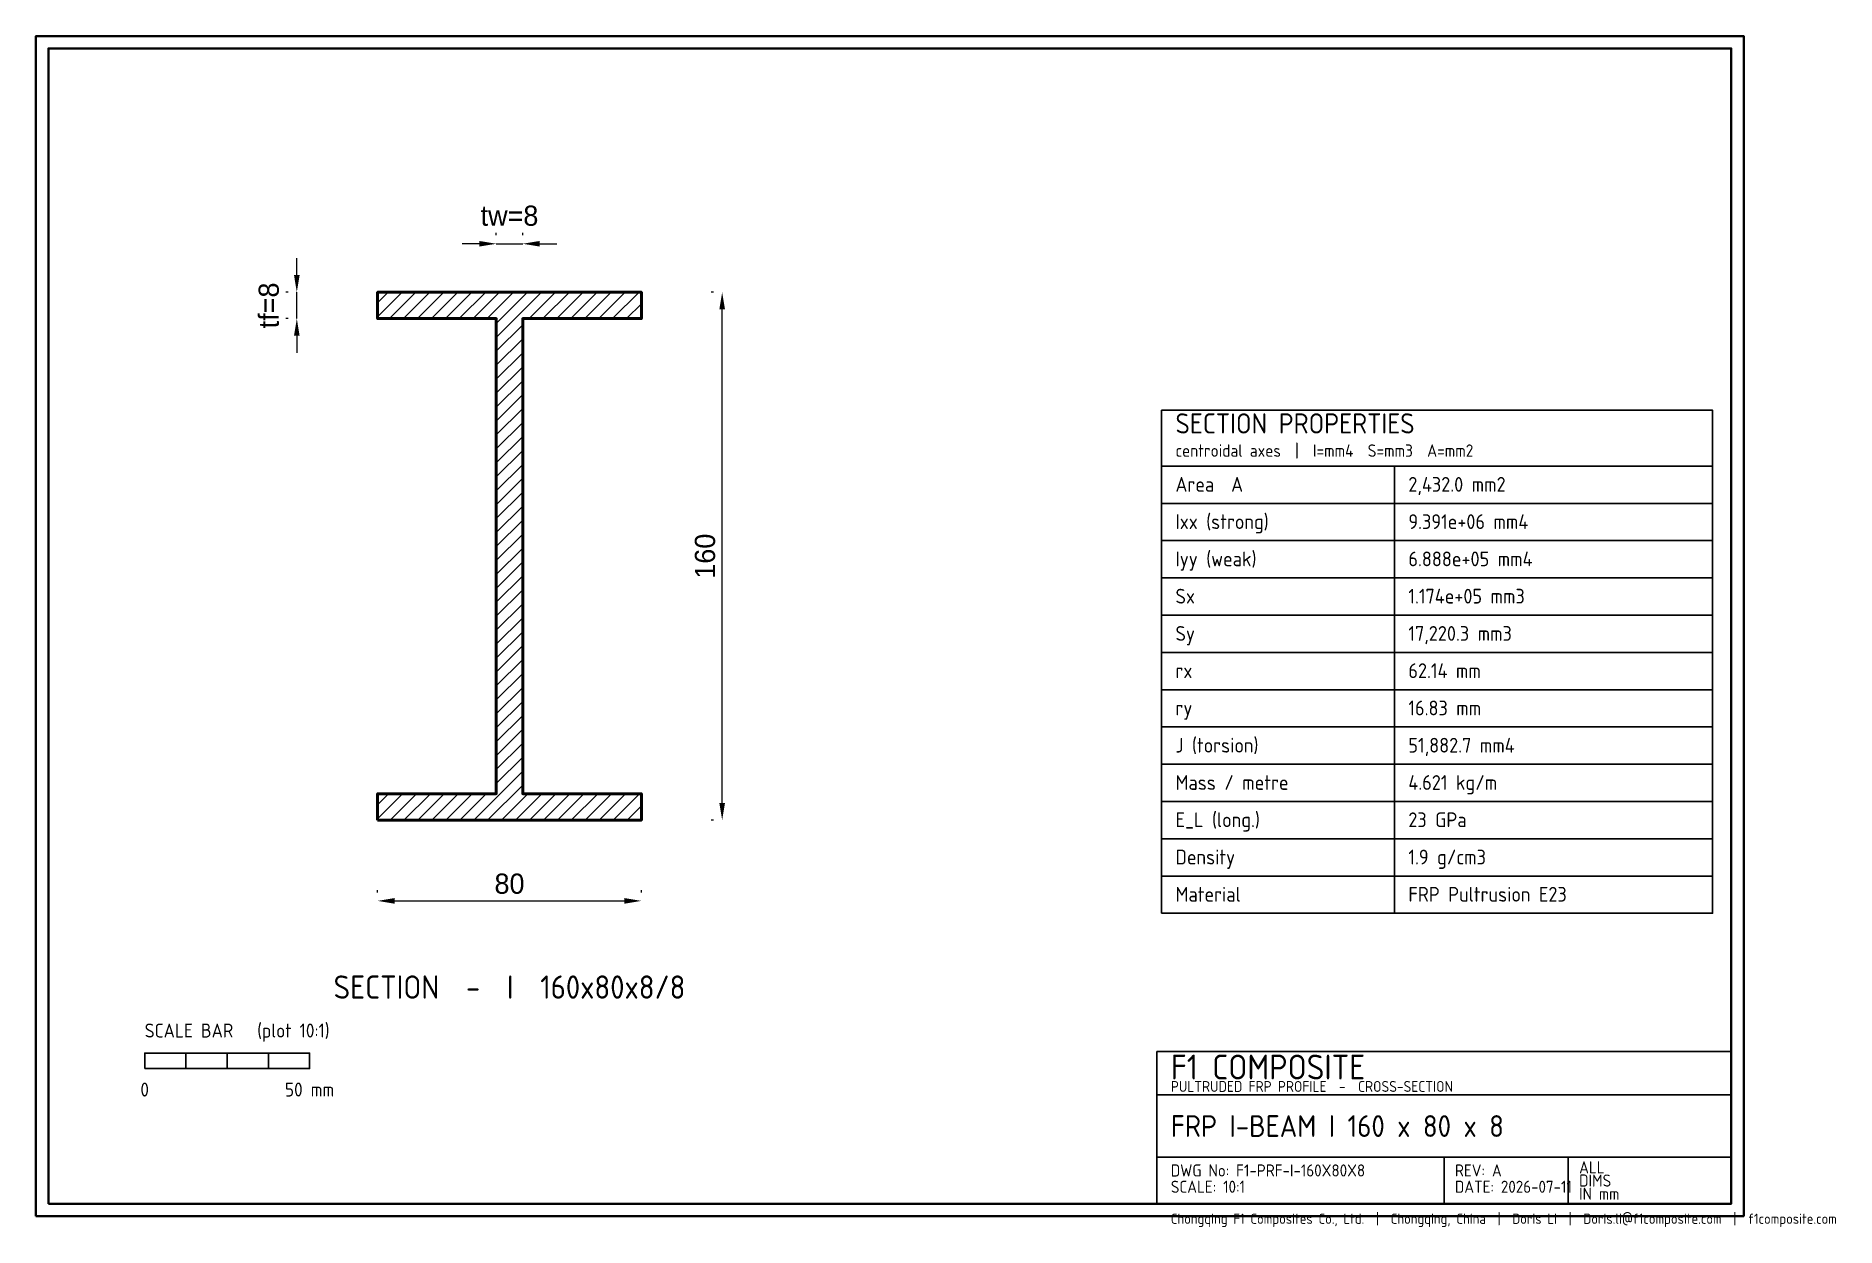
# Model space of a CAD drawing. Header units: millimetres. Extents: x 0 to 11595, y -70 to 7600.
import ezdxf
from ezdxf.enums import TextEntityAlignment as Align

# ---------------------------------------------------------------- set-up
doc = ezdxf.new("R2010")
doc.units = ezdxf.units.MM
for name, color, linetype, lineweight in [('BEAM', 4, 'CONTINUOUS', 50), ('BORDER', 250, 'CONTINUOUS', 40), ('DIM', 1, 'CONTINUOUS', 18), ('HATCH', 9, 'CONTINUOUS', 9), ('TEXT', 250, 'CONTINUOUS', 25), ('TITLE', 250, 'CONTINUOUS', 30)]:
    doc.layers.add(name, color=color, linetype=linetype, lineweight=lineweight)
doc.styles.add('F1', font='isocp.shx')
doc.dimstyles.new('F1DIM', dxfattribs={"dimtxt": 130, "dimasz": 110, "dimexe": 70, "dimexo": 55, "dimgap": 45, "dimtad": 1, "dimdec": 0, "dimcen": 2.5, "dimclrd": 1, "dimclre": 1, "dimclrt": 1, "dimazin": 3, "dimtfac": 1, "dimtmove": 0, "dimatfit": 3})

msp = doc.modelspace()

# ---------------------------------------------------------------- hatches: boundary and pattern name
at = {"layer": 'HATCH'}
h = msp.add_hatch(dxfattribs=at)
h.set_pattern_fill('ANSI31', scale=20)
h.paths.add_polyline_path([(2200, 2550), (3900, 2550), (3900, 2720), (3135, 2720), (3135, 5780), (3900, 5780), (3900, 5950), (2200, 5950), (2200, 5780), (2965, 5780), (2965, 2720), (2200, 2720)])

# ---------------------------------------------------------------- linework, layer by layer
at = {"layer": 'BEAM'}
msp.add_lwpolyline([(2200, 2550), (3900, 2550), (3900, 2720), (3135, 2720), (3135, 5780), (3900, 5780), (3900, 5950), (2200, 5950), (2200, 5780), (2965, 5780), (2965, 2720), (2200, 2720)], close=True, dxfattribs=at)
at = {"layer": 'BORDER'}
for points in [[(0, 0), (11000, 0), (11000, 7600), (0, 7600)], [(80, 80), (10920, 80), (10920, 7520), (80, 7520)]]:
    msp.add_lwpolyline(points, close=True, dxfattribs=at)
at = {"layer": 'TITLE'}
for p, q in [((7250, 4830), (10800, 4830)), ((8750, 1950), (8750, 4830)), ((7250, 4590), (10800, 4590)), ((7250, 4350), (10800, 4350)), ((7250, 4110), (10800, 4110)), ((7250, 3870), (10800, 3870)), ((7250, 3630), (10800, 3630)), ((7250, 3390), (10800, 3390)), ((7250, 3150), (10800, 3150)), ((7250, 2910), (10800, 2910)), ((7250, 2670), (10800, 2670)), ((7250, 2430), (10800, 2430)), ((7250, 2190), (10800, 2190)), ((7250, 1950), (10800, 1950)), ((7220, 780), (10920, 780)), ((7220, 380), (10920, 380)), ((9070, 80), (9070, 380)), ((9870, 80), (9870, 380))]:
    msp.add_line(p, q, dxfattribs=at)
for points in [[(7250, 1950), (10800, 1950), (10800, 5190), (7250, 5190)], [(700, 950), (965.625, 950), (965.625, 1050), (700, 1050)], [(965.625, 950), (1231.25, 950), (1231.25, 1050), (965.625, 1050)], [(1231.25, 950), (1496.875, 950), (1496.875, 1050), (1231.25, 1050)], [(1496.875, 950), (1762.5, 950), (1762.5, 1050), (1496.875, 1050)], [(7220, 80), (10920, 80), (10920, 1060), (7220, 1060)]]:
    msp.add_lwpolyline(points, close=True, dxfattribs=at)

# ---------------------------------------------------------------- texts
at = {"layer": 'TEXT', "style": 'F1'}
for s, height, p in [('centroidal axes  |  I=mm4  S=mm3  A=mm2', 80, (7340, 4890)), ('Area  A', 95, (7340, 4665)), ('2,432.0 mm2', 95, (8840, 4665)), ('Ixx (strong)', 95, (7340, 4425)), ('9.391e+06 mm4', 95, (8840, 4425)), ('Iyy (weak)', 95, (7340, 4185)), ('6.888e+05 mm4', 95, (8840, 4185)), ('Sx', 95, (7340, 3945)), ('1.174e+05 mm3', 95, (8840, 3945)), ('Sy', 95, (7340, 3705)), ('17,220.3 mm3', 95, (8840, 3705)), ('rx', 95, (7340, 3465)), ('62.14 mm', 95, (8840, 3465)), ('ry', 95, (7340, 3225)), ('16.83 mm', 95, (8840, 3225)), ('J (torsion)', 95, (7340, 2985)), ('51,882.7 mm4', 95, (8840, 2985)), ('Mass / metre', 95, (7340, 2745)), ('4.621 kg/m', 95, (8840, 2745)), ('E_L (long.)', 95, (7340, 2505)), ('23 GPa', 95, (8840, 2505)), ('Density', 95, (7340, 2265)), ('1.9 g/cm3', 95, (8840, 2265)), ('Material', 95, (7340, 2025)), ('FRP Pultrusion E23', 95, (8840, 2025)), ('SCALE BAR   (plot 10:1)', 90, (700, 1150)), ('Chongqing F1 Composites Co., Ltd.  |  Chongqing, China  |  Doris Li  |  Doris.li@f1composite.com  |  f1composite.com', 66, (7310, -50))]:
    msp.add_text(s, height=height, dxfattribs=at).set_placement(p)
for s, p in [('0', (700, 770)), ('50 mm', (1762.5, 770))]:
    msp.add_text(s, height=90, dxfattribs=at).set_placement(p, align=Align.CENTER)
at = {"layer": 'TITLE', "style": 'F1'}
for s, height, p in [('SECTION PROPERTIES', 130, (7340, 5040)), ('F1 COMPOSITE', 160, (7310, 880)), ('PULTRUDED FRP PROFILE  -  CROSS-SECTION', 70, (7310, 800)), ('FRP I-BEAM I 160 x 80 x 8', 140, (7310, 510)), ('ALL', 78, (9940, 275)), ('DWG No: F1-PRF-I-160X80X8', 78, (7310, 255)), ('REV: A', 78, (9140, 255)), ('DIMS', 78, (9940, 190)), ('SCALE: 10:1', 78, (7310, 150)), ('DATE: 2026-07-11', 78, (9140, 150)), ('IN mm', 78, (9940, 105))]:
    msp.add_text(s, height=height, dxfattribs=at).set_placement(p)
msp.add_text('SECTION  -  I  160x80x8/8', height=150, dxfattribs=at).set_placement((3050, 1400), align=Align.CENTER)

# ---------------------------------------------------------------- dimensions: what is measured, and where the dimension line sits
at = {"layer": 'DIM'}
for base, p1, p2, text in [((2965, 6262), (2965, 6262), (3135, 6262), 'tw=8'), ((2200, 2030), (2200, 2030), (3900, 2030), '80')]:
    msp.add_linear_dim(base=base, p1=p1, p2=p2, text=text, dimstyle='F1DIM', dxfattribs=at).render()
for base, p1, p2, text in [((1680, 5780), (1680, 5780), (1680, 5950), 'tf=8'), ((4420, 2550), (4420, 2550), (4420, 5950), '160')]:
    msp.add_linear_dim(base=base, p1=p1, p2=p2, angle=90, text=text, dimstyle='F1DIM', dxfattribs=at).render()

doc.saveas('drawing.dxf')
